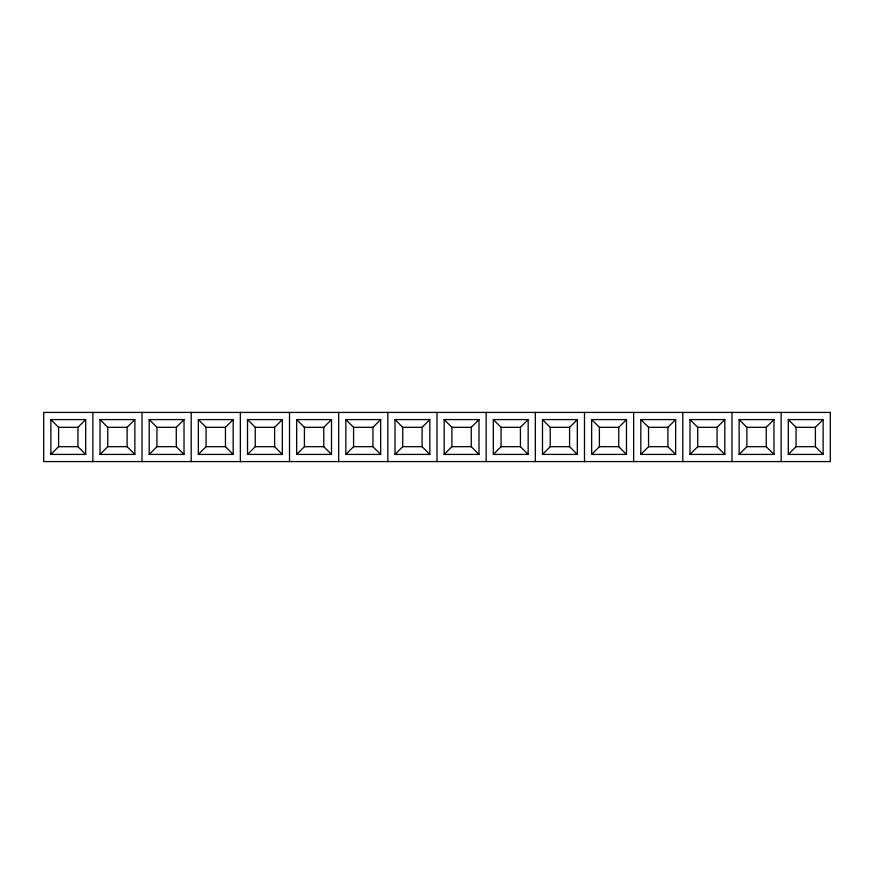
<?xml version="1.0" encoding="UTF-8"?>
<svg xmlns="http://www.w3.org/2000/svg" width="874" height="874" viewBox="0 0 874 874"><rect width="100%" height="100%" fill="white"/><g stroke="black" fill="none" stroke-linecap="round" stroke-linejoin="round"><path stroke-width="1.31" d="M50.867 454.414L58.602 446.68L77.961 446.68L85.696 454.414L50.867 454.414L50.867 419.586L85.696 419.586L85.696 454.414M50.867 419.586L58.602 427.32L77.961 427.32L85.696 419.586M100.029 454.414L107.764 446.68L127.123 446.68L134.858 454.414L100.029 454.414L100.029 419.586L134.858 419.586L134.858 454.414M100.029 419.586L107.764 427.32L127.123 427.32L134.858 419.586M149.192 454.414L156.927 446.68L176.286 446.68L184.021 454.414L149.192 454.414L149.192 419.586L184.021 419.586L184.021 454.414M176.286 446.68L176.286 427.32L184.021 419.586M198.354 454.414L206.089 446.68L206.089 427.32L198.354 419.586L233.183 419.586L233.183 454.414L198.354 454.414L198.354 419.586M233.183 454.414L225.448 446.68L225.448 427.32L233.183 419.586M247.517 454.414L255.252 446.68L255.252 427.32L247.517 419.586L282.346 419.586L282.346 454.414L247.517 454.414L247.517 419.586M282.346 454.414L274.611 446.68L274.611 427.32L282.346 419.586M296.679 454.414L304.414 446.68L304.414 427.32L296.679 419.586L331.508 419.586L331.508 454.414L296.679 454.414L296.679 419.586M331.508 454.414L323.773 446.68L323.773 427.32L331.508 419.586M345.842 454.414L353.577 446.68L353.577 427.32L345.842 419.586L380.671 419.586L380.671 454.414L345.842 454.414L345.842 419.586M380.671 454.414L372.936 446.68L372.936 427.32L380.671 419.586M395.004 454.414L402.739 446.68L402.739 427.32L395.004 419.586L429.833 419.586L429.833 454.414L395.004 454.414L395.004 419.586M429.833 454.414L422.098 446.68L422.098 427.32L429.833 419.586M444.167 454.414L451.902 446.68L451.902 427.32L444.167 419.586L478.996 419.586L478.996 454.414L444.167 454.414L444.167 419.586M478.996 454.414L471.261 446.68L471.261 427.32L478.996 419.586M493.329 454.414L501.064 446.68L501.064 427.32L493.329 419.586L528.158 419.586L528.158 454.414L493.329 454.414L493.329 419.586M528.158 454.414L520.423 446.68L520.423 427.32L528.158 419.586M542.492 454.414L550.227 446.68L550.227 427.32L542.492 419.586L577.321 419.586L577.321 454.414L542.492 454.414L542.492 419.586M577.321 454.414L569.586 446.68L569.586 427.32L577.321 419.586M591.654 454.414L599.389 446.68L599.389 427.32L591.654 419.586L626.483 419.586L626.483 454.414L591.654 454.414L591.654 419.586M626.483 454.414L618.748 446.68L618.748 427.32L626.483 419.586M640.817 454.414L648.552 446.68L648.552 427.32L640.817 419.586L675.646 419.586L675.646 454.414L640.817 454.414L640.817 419.586M675.646 454.414L667.911 446.68L667.911 427.32L675.646 419.586M689.979 454.414L697.714 446.68L697.714 427.32L689.979 419.586L724.808 419.586L724.808 454.414L689.979 454.414L689.979 419.586M697.714 427.32L717.073 427.32L724.808 419.586M739.142 454.414L746.877 446.68L766.236 446.68L773.971 454.414L739.142 454.414L739.142 419.586L773.971 419.586L773.971 454.414M766.236 446.68L766.236 427.32L773.971 419.586M788.304 454.414L796.039 446.68L815.398 446.68L823.133 454.414L788.304 454.414L788.304 419.586L823.133 419.586L823.133 454.414M815.398 446.68L815.398 427.32L823.133 419.586M149.192 419.586L156.927 427.32L176.286 427.32M206.089 427.32L225.448 427.32M255.252 427.32L274.611 427.32M304.414 427.32L323.773 427.32M353.577 427.32L372.936 427.32M402.739 427.32L422.098 427.32M451.902 427.32L471.261 427.32M501.064 427.32L520.423 427.32M550.227 427.32L569.586 427.32M599.389 427.32L618.748 427.32M648.552 427.32L667.911 427.32M739.142 419.586L746.877 427.32L766.236 427.32M788.304 419.586L796.039 427.32L815.398 427.32M206.089 446.68L225.448 446.68M255.252 446.68L274.611 446.68M304.414 446.68L323.773 446.68M353.577 446.68L372.936 446.68M402.739 446.68L422.098 446.68M451.902 446.68L471.261 446.68M501.064 446.68L520.423 446.68M550.227 446.68L569.586 446.68M599.389 446.68L618.748 446.68M648.552 446.68L667.911 446.68M697.714 446.68L717.073 446.68L724.808 454.414M796.039 427.32L796.039 446.68M781.138 412.419L781.138 461.581M746.877 427.32L746.877 446.68M731.975 412.419L731.975 461.581M717.073 427.32L717.073 446.68M682.812 412.419L682.812 461.581M633.65 412.419L633.65 461.581M584.488 412.419L584.488 461.581M535.325 412.419L535.325 461.581M486.163 412.419L486.163 461.581M437 412.419L437 461.581M387.838 412.419L387.838 461.581M338.675 412.419L338.675 461.581M289.512 412.419L289.512 461.581M240.35 412.419L240.35 461.581M191.188 412.419L191.188 461.581M156.927 427.32L156.927 446.68M142.025 412.419L142.025 461.581M127.123 427.32L127.123 446.68M107.764 427.32L107.764 446.68M92.862 412.419L92.862 461.581M77.961 427.32L77.961 446.68M58.602 427.32L58.602 446.68M830.3 412.419L43.7 412.419L43.7 461.581L830.3 461.581L830.3 412.419"/></g></svg>
